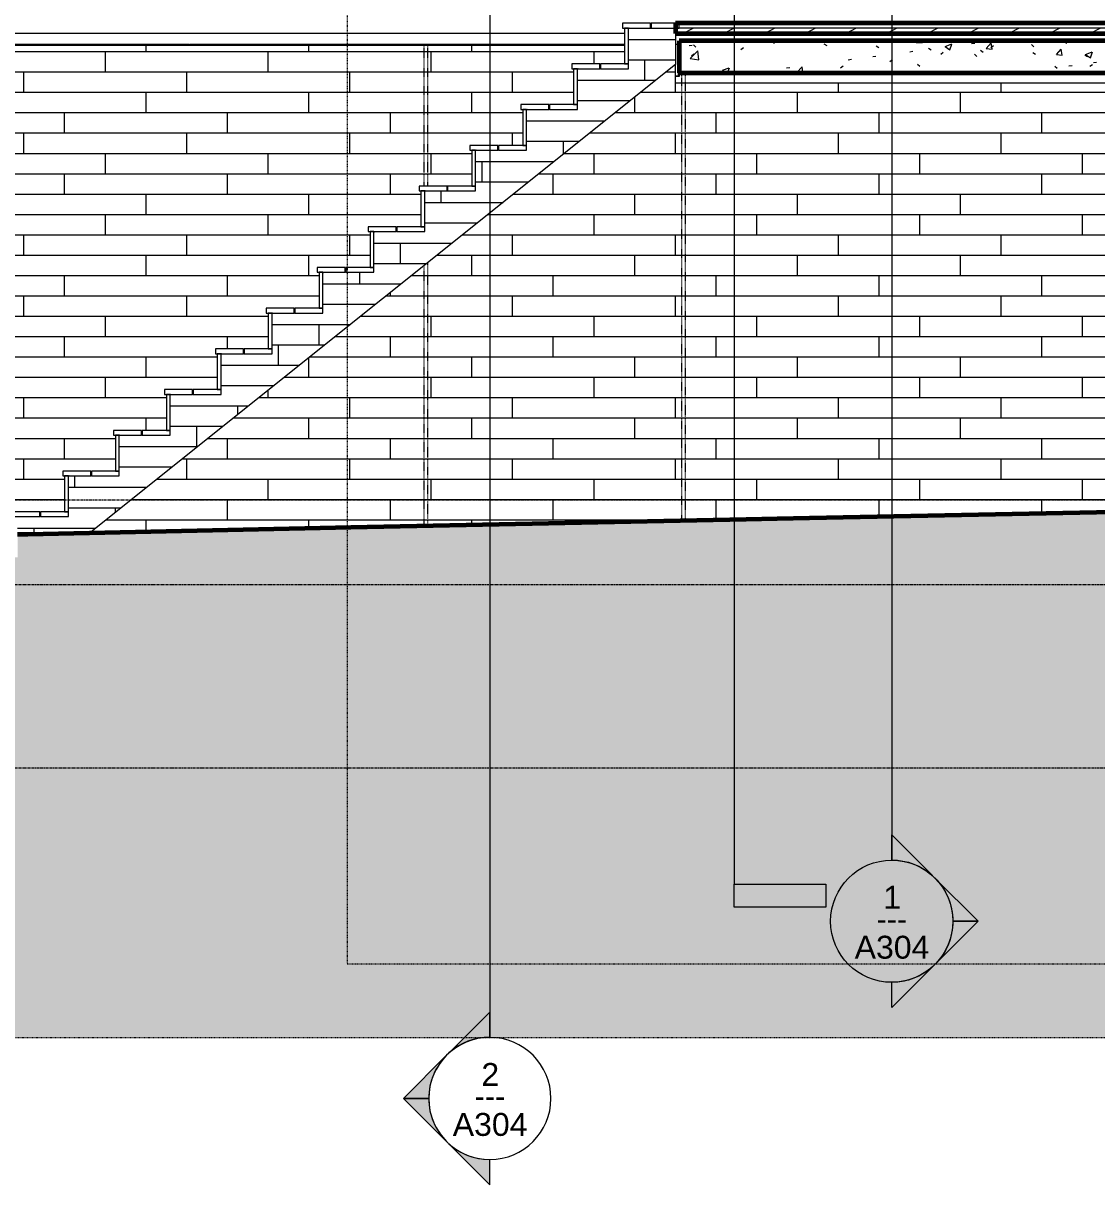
# Model space of a CAD drawing. Header units: inches. Extents: x -3210 to -1935, y -327 to 478.
# Drawn here: x -2940.5 to -2729.6, y -225.9 to 2.4 of the extents above; entities that cross this region are included whole.
import ezdxf

# ---------------------------------------------------------------- set-up
doc = ezdxf.new("R2010")
doc.units = ezdxf.units.IN
doc.header["$MEASUREMENT"] = 0
for name, pattern in [('Aligning Line 1_8_', [0.25, 0.125, -0.125]), ('Dash 1_16_', [0.125, 0.0625, -0.0625]), ('Grid Line 1_2_', [0.875, 0.5, -0.125, 0.125, -0.125])]:
    doc.linetypes.add(name, pattern=pattern)
for name, color, linetype, lineweight in [('A-CLNG', 13, 'Continuous', 18), ('A-DETL-1', 90, 'Dash 1_16_', 9), ('A-FLOR', 192, 'Continuous', 18), ('A-FLOR-1', 192, 'Continuous', 60), ('A-FLOR-LEVL-1', 51, 'Grid Line 1_2_', 9), ('A-FLOR-MCUT', 51, 'Continuous', 18), ('A-FLOR-PATT-1', 8, 'Continuous', 9), ('A-WALL', 113, 'Continuous', 18), ('A-WALL-PATT-1', 111, 'Continuous', 9), ('C-TOPO', 7, 'Continuous', 9), ('C-TOPO-1', 7, 'Continuous', 60), ('G-ANNO-SYMB', 111, 'Aligning Line 1_8_', 9), ('G-ANNO-SYMB-1', 111, 'Continuous', 9), ('S-FNDN', 32, 'Continuous', 18), ('S-STRS', 31, 'Continuous', 9)]:
    doc.layers.add(name, color=color, linetype=linetype, lineweight=lineweight)
doc.styles.add('Arial_1', font='arial.ttf', dxfattribs={"height": 4.5})
doc.styles.add('Century Gothic', font='ufonts.com_century-gothic.ttf', dxfattribs={"height": 4.5})

# ---------------------------------------------------------------- blocks, each defined once
blk = doc.blocks.new('Walls 3 - Walls 3-1648727-BUILDING SECTION - NORTH_SOUTH - LOOKING EAST')
at = {"layer": 'A-WALL'}
blk.add_line((-2811.59, -5.19), (-2811.71, -5.19), dxfattribs=at)
blk = doc.blocks.new('Section - 3_32_ x 3_8_-54337-BUILDING SECTION - NORTH_SOUTH - LOOKING EAST')
at = {"layer": 'G-ANNO-SYMB-1'}
blk.add_hatch(color=256, dxfattribs=at).paths.add_polyline_path([(-2782.8, -166.82), (-2800.8, -166.82), (-2800.8, -171.32), (-2782.8, -171.32)], flags=0)
for p, q in [((-2800.8, -171.32), (-2800.8, -166.82)), ((-2800.8, -166.82), (-2782.8, -166.82)), ((-2782.8, -166.82), (-2782.8, -171.32)), ((-2782.8, -171.32), (-2800.8, -171.32))]:
    blk.add_line(p, q, dxfattribs=at)
blk = doc.blocks.new('Section - Section Head - Filled-22785-BUILDING SECTION - NORTH_SOUTH - LOOKING EAST')
at = {"layer": 'G-ANNO-SYMB-1'}
h = blk.add_hatch(color=256, dxfattribs=at)
edge = h.paths.add_edge_path(flags=0)
edge.add_arc((-2800.8, 80.08), 12.02, 47.9216, 90)
edge.add_line((-2800.8, 92.1), (-2800.8, 97.06))
edge.add_line((-2800.8, 97.06), (-2792.75, 89))
h = blk.add_hatch(color=256, dxfattribs=at)
edge = h.paths.add_edge_path(flags=0)
edge.add_line((-2792.31, 88.57), (-2783.83, 80.08))
edge.add_line((-2783.83, 80.08), (-2788.8, 80.08))
edge.add_arc((-2800.8, 80.08), 12, 0, 45)
h = blk.add_hatch(color=256, dxfattribs=at)
edge = h.paths.add_edge_path(flags=0)
edge.add_arc((-2800.8, 80.08), 12, 315, 360)
edge.add_line((-2788.8, 80.08), (-2783.83, 80.08))
edge.add_line((-2783.83, 80.08), (-2792.31, 71.6))
h = blk.add_hatch(color=256, dxfattribs=at)
edge = h.paths.add_edge_path(flags=0)
edge.add_line((-2792.75, 71.17), (-2800.8, 63.11))
edge.add_line((-2800.8, 63.11), (-2800.8, 68.07))
edge.add_arc((-2800.8, 80.08), 12.02, 270, 312.0784)
for p, q in [((-2792.75, 89), (-2800.8, 97.06)), ((-2800.8, 97.06), (-2800.8, 92.1)), ((-2783.83, 80.08), (-2792.31, 88.57)), ((-2792.31, 71.6), (-2783.83, 80.08)), ((-2788.8, 80.08), (-2783.83, 80.08)), ((-2783.83, 80.08), (-2788.8, 80.08)), ((-2800.8, 63.11), (-2792.75, 71.17)), ((-2800.8, 68.07), (-2800.8, 63.11))]:
    blk.add_line(p, q, dxfattribs=at)
for centre, radius, start, end in [((-2800.8, 80.1), 12, 90, 270), ((-2800.8, 80.1), 12, 270, 90), ((-2800.8, 80.08), 12.02, 47.9216, 90), ((-2800.8, 80.08), 12, 0, 45), ((-2800.8, 80.08), 12, 315, 360), ((-2800.8, 80.08), 12.02, 270, 312.0784)]:
    blk.add_arc(centre, radius, start, end, dxfattribs=at)

msp = doc.modelspace()

# ---------------------------------------------------------------- hatches: boundary and pattern name
at = {"layer": 'A-FLOR-PATT-1'}
h = msp.add_hatch(dxfattribs=at)
h.set_pattern_fill('FP_6', color=256, style=0, pattern_type=2)
h.set_pattern_definition([(216.87, (-2419.322, 132.934), (23.9897714, 15.993643), [3.998, -35.986]), (206.565, (-2414.524, 130.535), (-7.99708, -7.99662), [8.941, -8.941]), (198.435, (-2414.524, 126.537), (-15.993845, -7.997098), [5.058, -20.23])])
h.paths.add_polyline_path([(-2812.33668, 0.375), (-2717.33668, 0.375), (-2717.33668, 1.375), (-2812.33668, 1.375), (-2812.33668, 0.82847)], flags=0)
h = msp.add_hatch(dxfattribs=at)
h.set_pattern_fill('FP_5', color=256, style=0, pattern_type=2)
h.set_pattern_definition([(0, (-2422.521, 124.937), (0, 2.399), []), (315, (-2422.521, 124.937), (2.398506, 0), [3.393, -3.393]), (45, (-2422.521, 124.937), (2.398506, 0), [3.393, -3.393])])
h.paths.add_polyline_path([(-2728.47931, -1.35391), (-2715.58668, -1.35391), (-2715.58668, -1.10386), (-2811.58668, -1.10386), (-2811.58668, -1.35391), (-2746.641, -1.35391)], flags=0)
h = msp.add_hatch(dxfattribs=at)
h.set_pattern_fill('FP_9', color=256, style=0, pattern_type=2)
h.set_pattern_definition([(50, (-2422.521, 124.937), (13.77135, -1.20496), [1.44, -15.84]), (355, (-2422.521, 124.937), (-2.6644, 14.4422), [1.152, -12.672]), (100.451, (-2421.373, 124.837), (11.10708, 13.23737), [1.224, -13.462]), (46.184, (-2422.521, 128.777), (20.4913, -3.17785), [2.16, -23.76]), (96.636, (-2420.813, 128.513), (17.9459, 18.7032), [1.836, -20.193]), (351.184, (-2422.52, 128.777), (17.9454, 18.7026), [1.728, -19.008]), (21, (-2420.601, 127.817), (11.46052, -7.73037), [1.44, -15.84]), (326, (-2420.601, 127.817), (4.67135, 13.92315), [1.152, -12.672]), (71.451, (-2419.646, 127.173), (16.13207, 6.19284), [1.224, -13.462]), (37.5, (-2422.521, 124.937), (0.233123, 6.39175), [0.634, -11.885, 0.634, -12.23, -12.72]), (37.5, (-2422.521, 124.937), (0.233123, 6.39175), [-25.382, 0.634, -12.086]), (7.5, (-2422.521, 124.937), (5.05073, 7.57304), [0.634, -6.701, 0.634, -11.597, -4.848]), (7.5, (-2422.521, 124.937), (5.05073, 7.57304), [-19.565, 0.634, -4.214]), (327.5, (-2426.802, 124.937), (10.24958, -0.43289), [0.634, -4.166, 0.634, -14.342, -19.872]), (327.5, (-2426.802, 124.937), (10.24958, -0.43289), [-19.776, 0.634, -19.238]), (317.5, (-2428.722, 124.937), (11.19739, 1.92214), [0.634, -5.606, 0.634, -9.312, -14.112]), (317.5, (-2428.722, 124.937), (11.19739, 1.92214), [-16.186, 0.634, -13.478])])
h.paths.add_polyline_path([(-2728.47931, -7.35521), (-2715.58668, -7.35521), (-2715.58668, -1.35391), (-2811.58668, -1.35391), (-2811.58668, -7.35521), (-2746.641, -7.35521)], flags=0)
at = {"layer": 'A-WALL-PATT-1'}
h = msp.add_hatch(dxfattribs=at)
h.set_pattern_fill('FP_3', color=256, style=0, pattern_type=2)
h.set_pattern_definition([(0, (-2620.337, -107.2), (0, 4), []), (90, (-2620.337, -107.2), (-8, 8), [4, -28]), (90, (-2604.337, -103.2), (-8, 8), [4, -28])])
h.paths.add_polyline_path([(-2942.33668, -122), (-2942.33668, -121.06858), (-2987.04503, -122)], flags=0)
h.paths.add_polyline_path([(-3064.33668, -115.60807), (-2962.33668, -113.48307), (-2962.33668, -110.56641), (-2962.71168, -110.56641), (-2962.71168, -109.625), (-2957.21168, -109.625), (-2957.21168, -110.08777), (-2957.08668, -110.08777), (-2957.08668, -109.625), (-2952.33668, -109.625), (-2952.33668, -102.56641), (-2952.71168, -102.56641), (-2952.71168, -101.625), (-2947.21168, -101.625), (-2947.21168, -102.08777), (-2947.08668, -102.08777), (-2947.08668, -101.625), (-2942.33668, -101.625), (-2942.33668, -94.56641), (-2942.71168, -94.56641), (-2942.71168, -93.625), (-2937.21168, -93.625), (-2937.21168, -94.08777), (-2937.08668, -94.08777), (-2937.08668, -93.625), (-2932.33668, -93.625), (-2932.33668, -86.56641), (-2932.71168, -86.56641), (-2932.71168, -85.625), (-2927.21168, -85.625), (-2927.21168, -86.08777), (-2927.08668, -86.08777), (-2927.08668, -85.625), (-2922.33668, -85.625), (-2922.33668, -78.56641), (-2922.71168, -78.56641), (-2922.71168, -77.625), (-2917.21168, -77.625), (-2917.21168, -78.08777), (-2917.08668, -78.08777), (-2917.08668, -77.625), (-2912.33668, -77.625), (-2912.33668, -70.56641), (-2912.71168, -70.56641), (-2912.71168, -69.625), (-2907.21168, -69.625), (-2907.21168, -70.08777), (-2907.08668, -70.08777), (-2907.08668, -69.625), (-2902.33668, -69.625), (-2902.33668, -62.56641), (-2902.71168, -62.56641), (-2902.71168, -61.625), (-2897.21168, -61.625), (-2897.21168, -62.08777), (-2897.08668, -62.08777), (-2897.08668, -61.625), (-2892.33668, -61.625), (-2892.33668, -54.56641), (-2892.71168, -54.56641), (-2892.71168, -53.625), (-2887.21168, -53.625), (-2887.21168, -54.08777), (-2887.08668, -54.08777), (-2887.08668, -53.625), (-2882.33668, -53.625), (-2882.33668, -46.56641), (-2882.71168, -46.56641), (-2882.71168, -45.625), (-2877.21168, -45.625), (-2877.21168, -46.08777), (-2877.08668, -46.08777), (-2877.08668, -45.625), (-2872.33668, -45.625), (-2872.33668, -38.56641), (-2872.71168, -38.56641), (-2872.71168, -37.625), (-2867.21168, -37.625), (-2867.21168, -38.08777), (-2867.08668, -38.08777), (-2867.08668, -37.625), (-2862.33668, -37.625), (-2862.33668, -30.56641), (-2862.71168, -30.56641), (-2862.71168, -29.625), (-2857.21168, -29.625), (-2857.21168, -30.08777), (-2857.08668, -30.08777), (-2857.08668, -29.625), (-2852.33668, -29.625), (-2852.33668, -22.56641), (-2852.71168, -22.56641), (-2852.71168, -21.625), (-2847.21168, -21.625), (-2847.21168, -22.08777), (-2847.08668, -22.08777), (-2847.08668, -21.625), (-2842.33668, -21.625), (-2842.33668, -14.56641), (-2842.71168, -14.56641), (-2842.71168, -13.625), (-2837.21168, -13.625), (-2837.21168, -14.08777), (-2837.08668, -14.08777), (-2837.08668, -13.625), (-2832.33668, -13.625), (-2832.33668, -6.56641), (-2832.71168, -6.56641), (-2832.71168, -5.625), (-2827.21168, -5.625), (-2827.21168, -6.08777), (-2827.08668, -6.08777), (-2827.08668, -5.625), (-2822.33668, -5.625), (-2822.33668, -2), (-3064.33668, -2), (-3064.33668, -113.06641)], flags=0)
h.paths.add_polyline_path([(-2946.6192, -113.15563), (-2942.33668, -113.06641), (-2942.33668, -109.72961), (-2946.50768, -113.06641)], flags=0)
h.paths.add_polyline_path([(-2981.71168, -113), (-3018.33668, -113), (-3018.33668, -30.125), (-2981.71168, -30.125), (-2981.71168, -102.76266)], flags=0)
h.paths.add_polyline_path([(-2961.58668, -110.72258), (-2961.39147, -110.56641), (-2961.58668, -110.56641)], flags=0)
h.paths.add_polyline_path([(-2957.21168, -110.56641), (-2957.08668, -110.56641), (-2957.08668, -110.10364), (-2957.21168, -110.10364)], flags=0)
h.paths.add_polyline_path([(-2951.58668, -102.72258), (-2951.39147, -102.56641), (-2951.58668, -102.56641)], flags=0)
h.paths.add_polyline_path([(-2947.08668, -102.56641), (-2947.08668, -102.10364), (-2947.21168, -102.10364), (-2947.21168, -102.56641)], flags=0)
h.paths.add_polyline_path([(-2927.44307, -97.81472), (-2782.96437, -94.81255), (-2642.33661, -92), (-2630.33668, -92), (-2630.33668, -91.375), (-2631.97918, -91.375), (-2631.97918, -90.627), (-2631.83668, -90.627), (-2631.83668, -9.375), (-2657.08668, -9.375), (-2657.08668, -91.75), (-2693.71168, -91.75), (-2693.71168, -11.75), (-2693.46168, -11.75), (-2693.46168, -9.375), (-2812.33668, -9.375), (-2812.33668, -5.72961), (-2926.10624, -96.74526)], flags=0)
h.paths.add_polyline_path([(-2941.58668, -94.72258), (-2941.39147, -94.56641), (-2941.58668, -94.56641)], flags=0)
h.paths.add_polyline_path([(-2937.21168, -94.56641), (-2937.08668, -94.56641), (-2937.08668, -94.10364), (-2937.21168, -94.10364)], flags=0)
h.paths.add_polyline_path([(-2620.33668, -91.375), (-2620.33668, -9.375), (-2622.96168, -9.375), (-2622.96168, -91.375)], flags=0)
h.paths.add_polyline_path([(-2931.58668, -86.72258), (-2931.39147, -86.56641), (-2931.58668, -86.56641)], flags=0)
h.paths.add_polyline_path([(-2927.21168, -86.56641), (-2927.08668, -86.56641), (-2927.08668, -86.10364), (-2927.21168, -86.10364)], flags=0)
h.paths.add_polyline_path([(-2921.58668, -78.72258), (-2921.39147, -78.56641), (-2921.58668, -78.56641)], flags=0)
h.paths.add_polyline_path([(-2917.08668, -78.56641), (-2917.08668, -78.10364), (-2917.21168, -78.10364), (-2917.21168, -78.56641)], flags=0)
h.paths.add_polyline_path([(-2911.58668, -70.72258), (-2911.39147, -70.56641), (-2911.58668, -70.56641)], flags=0)
h.paths.add_polyline_path([(-2907.08668, -70.56641), (-2907.08668, -70.10364), (-2907.21168, -70.10364), (-2907.21168, -70.56641)], flags=0)
h.paths.add_polyline_path([(-2901.58668, -62.72258), (-2901.39147, -62.56641), (-2901.58668, -62.56641)], flags=0)
h.paths.add_polyline_path([(-2897.08668, -62.56641), (-2897.08668, -62.10364), (-2897.21168, -62.10364), (-2897.21168, -62.56641)], flags=0)
h.paths.add_polyline_path([(-2891.58668, -54.72258), (-2891.39147, -54.56641), (-2891.58668, -54.56641)], flags=0)
h.paths.add_polyline_path([(-2887.21168, -54.56641), (-2887.08668, -54.56641), (-2887.08668, -54.10364), (-2887.21168, -54.10364)], flags=0)
h.paths.add_polyline_path([(-2881.58668, -46.72258), (-2881.39147, -46.56641), (-2881.58668, -46.56641)], flags=0)
h.paths.add_polyline_path([(-2877.08668, -46.56641), (-2877.08668, -46.10364), (-2877.21168, -46.10364), (-2877.21168, -46.56641)], flags=0)
h.paths.add_polyline_path([(-2871.58668, -38.72258), (-2871.39147, -38.56641), (-2871.58668, -38.56641)], flags=0)
h.paths.add_polyline_path([(-2867.21168, -38.56641), (-2867.08668, -38.56641), (-2867.08668, -38.10364), (-2867.21168, -38.10364)], flags=0)
h.paths.add_polyline_path([(-2861.58668, -30.72258), (-2861.39147, -30.56641), (-2861.58668, -30.56641)], flags=0)
h.paths.add_polyline_path([(-2857.08668, -30.56641), (-2857.08668, -30.10364), (-2857.21168, -30.10364), (-2857.21168, -30.56641)], flags=0)
h.paths.add_polyline_path([(-2851.58668, -22.72258), (-2851.39147, -22.56641), (-2851.58668, -22.56641)], flags=0)
h.paths.add_polyline_path([(-2847.21168, -22.56641), (-2847.08668, -22.56641), (-2847.08668, -22.10364), (-2847.21168, -22.10364)], flags=0)
h.paths.add_polyline_path([(-2841.58668, -14.72258), (-2841.39147, -14.56641), (-2841.58668, -14.56641)], flags=0)
h.paths.add_polyline_path([(-2837.08668, -14.56641), (-2837.08668, -14.10364), (-2837.21168, -14.10364), (-2837.21168, -14.56641)], flags=0)
h.paths.add_polyline_path([(-2831.58668, -6.72258), (-2831.39147, -6.56641), (-2831.58668, -6.56641)], flags=0)
h.paths.add_polyline_path([(-2827.08668, -6.56641), (-2827.08668, -6.10364), (-2827.21168, -6.10364), (-2827.21168, -6.56641)], flags=0)
at = {"layer": 'C-TOPO'}
msp.add_hatch(color=256, dxfattribs=at).paths.add_polyline_path([(-2789.89424, -196.93641), (-2630.33668, -196.93641), (-2630.33668, -139), (-2637.33668, -139), (-2637.33668, -127), (-2630.33668, -127), (-2630.33668, -92), (-2639.00106, -92), (-2692.15594, -93.05882), (-2698.67681, -93.1268), (-2798.43224, -95.12699), (-2941.58668, -98.10938), (-2941.58668, -102.56641), (-2942.33668, -102.56641), (-2942.33668, -196.93641), (-2792.33668, -196.93641)], flags=0)
at = {"layer": 'S-STRS'}
h = msp.add_hatch(dxfattribs=at)
h.set_pattern_fill('FP_10', color=256, style=0, pattern_type=2)
h.set_pattern_definition([(0, (-2962.337, -108.825), (0, 4), []), (90, (-2962.337, -108.825), (-8, 8), [4, -28]), (90, (-2946.337, -104.825), (-8, 8), [4, -28])])
h.paths.add_polyline_path([(-2961.58668, -113.46745), (-2946.6192, -113.15563), (-2942.33668, -109.72961), (-2942.33668, -102.56641), (-2951.39147, -102.56641), (-2951.58668, -102.72258), (-2951.58668, -110.56641), (-2961.39147, -110.56641), (-2961.58668, -110.72258), (-2961.58668, -113.06641)], flags=0)
h.paths.add_polyline_path([(-2941.58668, -98.10938), (-2927.44307, -97.81472), (-2812.33668, -5.72961), (-2812.33668, 1.43359), (-2821.39147, 1.43359), (-2821.58668, 1.27742), (-2821.58668, -6.56641), (-2831.39147, -6.56641), (-2831.58668, -6.72258), (-2831.58668, -14.56641), (-2841.39147, -14.56641), (-2841.58668, -14.72258), (-2841.58668, -22.56641), (-2851.39147, -22.56641), (-2851.58668, -22.72258), (-2851.58668, -30.56641), (-2861.39147, -30.56641), (-2861.58668, -30.72258), (-2861.58668, -38.56641), (-2871.39147, -38.56641), (-2871.58668, -38.72258), (-2871.58668, -46.56641), (-2881.39147, -46.56641), (-2881.58668, -46.72258), (-2881.58668, -54.56641), (-2891.39147, -54.56641), (-2891.58668, -54.72258), (-2891.58668, -62.56641), (-2901.39147, -62.56641), (-2901.58668, -62.72258), (-2901.58668, -70.56641), (-2911.39147, -70.56641), (-2911.58668, -70.72258), (-2911.58668, -78.56641), (-2921.39147, -78.56641), (-2921.58668, -78.72258), (-2921.58668, -86.56641), (-2931.39147, -86.56641), (-2931.58668, -86.72258), (-2931.58668, -94.56641), (-2941.39147, -94.56641), (-2941.58668, -94.72258), (-2941.58668, -98.06674)], flags=0)

# ---------------------------------------------------------------- linework, layer by layer
at = {"layer": 'A-CLNG'}
msp.add_line((-2812.33668, -8.02174), (-2811.58668, -8.02174), dxfattribs=at)
at = {"layer": 'A-DETL-1'}
for p, q in [((-2861.71168, -29.625), (-2861.71168, -2)), ((-2860.96168, -29.625), (-2860.96168, -2)), ((-2811.08668, -95.39062), (-2811.08668, -7.91047)), ((-2810.33668, -95.375), (-2810.33668, -7.91047)), ((-2861.71168, -96.44531), (-2861.71168, -45.22961)), ((-2860.96168, -96.42969), (-2860.96168, -44.62961))]:
    msp.add_line(p, q, dxfattribs=at)
at = {"layer": 'A-FLOR'}
for p, q in [((-2822.33668, 0.375), (-3074.33668, 0.375)), ((-3003.83668, -1.76036), (-2907.83668, -1.76036)), ((-2907.83668, -2), (-2907.83668, -1.76036)), ((-2907.71168, -1.76036), (-2822.33668, -1.76036)), ((-2907.71168, -1.76036), (-2907.71168, -2)), ((-2812.33668, -1.76036), (-2811.71168, -1.76036)), ((-2811.71168, -8.01172), (-2811.71168, -1.76036)), ((-2811.71168, -8.01172), (-2812.33668, -8.01172)), ((-2811.58668, -7.35521), (-2811.58668, -8.12401))]:
    msp.add_line(p, q, dxfattribs=at)
at = {"layer": 'A-FLOR-1'}
for p, q in [((-2717.33668, 2.375), (-2812.33668, 2.375)), ((-2812.33668, 2.375), (-2812.33668, 0.375)), ((-2812.33668, 0.375), (-2717.33668, 0.375)), ((-2715.58668, -1.10386), (-2811.58668, -1.10386)), ((-2811.58668, -1.10386), (-2811.58668, -7.35521)), ((-2811.58668, -7.35521), (-2715.58668, -7.35521))]:
    msp.add_line(p, q, dxfattribs=at)
at = {"layer": 'A-FLOR-LEVL-1'}
for p, q in [((-1935.47917, -91.375), (-3194.57025, -91.375)), ((-1935.47917, -108), (-3194.57025, -108)), ((-1935.47917, -144), (-3194.57025, -144))]:
    msp.add_line(p, q, dxfattribs=at)
at = {"layer": 'A-FLOR-MCUT'}
for p, q in [((-2717.33668, 1.375), (-2812.33668, 1.375)), ((-2715.58668, -1.35391), (-2811.58668, -1.35391))]:
    msp.add_line(p, q, dxfattribs=at)
at = {"layer": 'C-TOPO'}
for p, q in [((-2732.90936, -93.81145), (-2698.67688, -93.12681)), ((-2876.10919, -96.74526), (-2798.43219, -95.12699)), ((-2798.43219, -95.12699), (-2792.33661, -95)), ((-2785.98706, -94.87301), (-2792.33661, -95)), ((-2732.90936, -93.81145), (-2785.98706, -94.87301)), ((-2939.54022, -98.06675), (-2941.58668, -98.10937)), ((-2876.10919, -96.74526), (-2939.54022, -98.06675))]:
    msp.add_line(p, q, dxfattribs=at)
at = {"layer": 'C-TOPO-1'}
for p, q in [((-2698.67681, -93.1268), (-2732.90943, -93.81145)), ((-2798.43224, -95.12699), (-2876.10894, -96.74526)), ((-2792.33668, -95), (-2798.43224, -95.12699)), ((-2785.98715, -94.87301), (-2792.33668, -95)), ((-2732.90943, -93.81145), (-2785.98715, -94.87301)), ((-2939.54034, -98.06674), (-2941.58668, -98.10938)), ((-2876.10894, -96.74526), (-2939.54034, -98.06674))]:
    msp.add_line(p, q, dxfattribs=at)
at = {"layer": 'G-ANNO-SYMB'}
for p, q in [((-2876.84459, 405.76985), (-2876.84459, -182.48287)), ((-2876.84459, -182.48287), (-1983.85012, -182.48287)), ((-3146.19812, -196.89908), (-2664.96488, -196.89908))]:
    msp.add_line(p, q, dxfattribs=at)
at = {"layer": 'G-ANNO-SYMB-1'}
for p, q in [((-2769.84056, 440.59406), (-2769.84056, -162.07487)), ((-2848.79874, 405.76985), (-2848.79874, -196.89908)), ((-2800.79874, 68.08485), (-2800.79874, -166.82054))]:
    msp.add_line(p, q, dxfattribs=at)
at = {"layer": 'S-FNDN'}
for p, q in [((-2822.33668, -2), (-3074.33668, -2)), ((-2811.71168, -2), (-2811.58668, -2)), ((-2812.33668, -9.375), (-2812.33668, -5.72961)), ((-2693.46168, -9.375), (-2812.33668, -9.375))]:
    msp.add_line(p, q, dxfattribs=at)
at = {"layer": 'S-STRS'}
for p, q in [((-2817.21168, 2.375), (-2822.71168, 2.375)), ((-2822.71168, 2.375), (-2822.71168, 1.43359)), ((-2817.21168, 1.91223), (-2817.21168, 2.375)), ((-2811.58668, 2.375), (-2817.08668, 2.375)), ((-2817.08668, 2.375), (-2817.08668, 1.91223)), ((-2811.58668, 1.43359), (-2811.58668, 2.375)), ((-2822.71168, 1.43359), (-2817.21168, 1.43359)), ((-2822.33668, 1.43359), (-2822.33668, -5.625)), ((-2821.58668, 1.43359), (-2822.33668, 1.43359)), ((-2821.39147, 1.43359), (-2821.58668, 1.27742)), ((-2821.58668, -5.625), (-2821.58668, 1.43359)), ((-2817.08668, 1.91223), (-2817.21168, 1.91223)), ((-2817.21168, 1.43359), (-2817.21168, 1.89636)), ((-2817.21168, 1.89636), (-2817.08668, 1.89636)), ((-2817.21168, 1.43359), (-2817.08668, 1.43359)), ((-2817.08668, 1.89636), (-2817.08668, 1.43359)), ((-2817.08668, 1.43359), (-2811.58668, 1.43359)), ((-2812.33668, 0.375), (-2812.33668, -5.72961)), ((-2812.33668, -5.72961), (-2927.44307, -97.81472)), ((-2827.21168, -5.625), (-2832.71168, -5.625)), ((-2832.71168, -5.625), (-2832.71168, -6.56641)), ((-2832.71168, -6.56641), (-2827.21168, -6.56641)), ((-2832.33668, -6.56641), (-2832.33668, -13.625)), ((-2831.58668, -6.56641), (-2832.33668, -6.56641)), ((-2831.39147, -6.56641), (-2831.58668, -6.72258)), ((-2831.58668, -13.625), (-2831.58668, -6.56641)), ((-2827.21168, -6.08777), (-2827.21168, -5.625)), ((-2827.08668, -6.08777), (-2827.21168, -6.08777)), ((-2827.21168, -6.56641), (-2827.21168, -6.10364)), ((-2827.21168, -6.10364), (-2827.08668, -6.10364)), ((-2827.08668, -6.56641), (-2827.21168, -6.56641)), ((-2821.58668, -5.625), (-2827.08668, -5.625)), ((-2827.08668, -5.625), (-2827.08668, -6.08777)), ((-2827.08668, -6.10364), (-2827.08668, -6.56641)), ((-2827.08668, -6.56641), (-2821.58668, -6.56641)), ((-2822.33668, -5.625), (-2821.58668, -5.625)), ((-2821.58668, -6.56641), (-2821.58668, -5.625)), ((-2837.21168, -13.625), (-2842.71168, -13.625)), ((-2842.71168, -13.625), (-2842.71168, -14.56641)), ((-2837.21168, -14.08777), (-2837.21168, -13.625)), ((-2831.58668, -13.625), (-2837.08668, -13.625)), ((-2837.08668, -13.625), (-2837.08668, -14.08777)), ((-2832.33668, -13.625), (-2831.58668, -13.625)), ((-2831.58668, -14.56641), (-2831.58668, -13.625)), ((-2842.71168, -14.56641), (-2837.21168, -14.56641)), ((-2842.33668, -14.56641), (-2842.33668, -21.625)), ((-2841.58668, -14.56641), (-2842.33668, -14.56641)), ((-2841.39147, -14.56641), (-2841.58668, -14.72258)), ((-2841.58668, -21.625), (-2841.58668, -14.56641)), ((-2837.08668, -14.08777), (-2837.21168, -14.08777)), ((-2837.21168, -14.56641), (-2837.21168, -14.10364)), ((-2837.21168, -14.10364), (-2837.08668, -14.10364)), ((-2837.08668, -14.56641), (-2837.21168, -14.56641)), ((-2837.08668, -14.10364), (-2837.08668, -14.56641)), ((-2837.08668, -14.56641), (-2831.58668, -14.56641)), ((-2847.21168, -21.625), (-2852.71168, -21.625)), ((-2852.71168, -21.625), (-2852.71168, -22.56641)), ((-2852.71168, -22.56641), (-2847.21168, -22.56641)), ((-2852.33668, -22.56641), (-2852.33668, -29.625)), ((-2851.58668, -22.56641), (-2852.33668, -22.56641)), ((-2851.39147, -22.56641), (-2851.58668, -22.72258)), ((-2851.58668, -29.625), (-2851.58668, -22.56641)), ((-2847.21168, -22.08777), (-2847.21168, -21.625)), ((-2847.08668, -22.08777), (-2847.21168, -22.08777)), ((-2847.21168, -22.56641), (-2847.21168, -22.10364)), ((-2847.21168, -22.10364), (-2847.08668, -22.10364)), ((-2847.08668, -22.56641), (-2847.21168, -22.56641)), ((-2841.58668, -21.625), (-2847.08668, -21.625)), ((-2847.08668, -21.625), (-2847.08668, -22.08777)), ((-2847.08668, -22.10364), (-2847.08668, -22.56641)), ((-2847.08668, -22.56641), (-2841.58668, -22.56641)), ((-2842.33668, -21.625), (-2841.58668, -21.625)), ((-2841.58668, -22.56641), (-2841.58668, -21.625)), ((-2857.21168, -29.625), (-2862.71168, -29.625)), ((-2862.71168, -29.625), (-2862.71168, -30.56641)), ((-2857.21168, -30.08777), (-2857.21168, -29.625)), ((-2851.58668, -29.625), (-2857.08668, -29.625)), ((-2857.08668, -29.625), (-2857.08668, -30.08777)), ((-2852.33668, -29.625), (-2851.58668, -29.625)), ((-2851.58668, -30.56641), (-2851.58668, -29.625)), ((-2862.71168, -30.56641), (-2857.21168, -30.56641)), ((-2862.33668, -30.56641), (-2862.33668, -37.625)), ((-2861.58668, -30.56641), (-2862.33668, -30.56641)), ((-2861.39147, -30.56641), (-2861.58668, -30.72258)), ((-2861.58668, -37.625), (-2861.58668, -30.56641)), ((-2857.08668, -30.08777), (-2857.21168, -30.08777)), ((-2857.21168, -30.56641), (-2857.21168, -30.10364)), ((-2857.21168, -30.10364), (-2857.08668, -30.10364)), ((-2857.08668, -30.56641), (-2857.21168, -30.56641)), ((-2857.08668, -30.10364), (-2857.08668, -30.56641)), ((-2857.08668, -30.56641), (-2851.58668, -30.56641)), ((-2867.21168, -37.625), (-2872.71168, -37.625)), ((-2872.71168, -37.625), (-2872.71168, -38.56641)), ((-2872.71168, -38.56641), (-2867.21168, -38.56641)), ((-2872.33668, -38.56641), (-2872.33668, -45.625)), ((-2871.58668, -38.56641), (-2872.33668, -38.56641)), ((-2871.39147, -38.56641), (-2871.58668, -38.72258)), ((-2871.58668, -45.625), (-2871.58668, -38.56641)), ((-2867.21168, -38.08777), (-2867.21168, -37.625)), ((-2867.08668, -38.08777), (-2867.21168, -38.08777)), ((-2867.21168, -38.56641), (-2867.21168, -38.10364)), ((-2867.21168, -38.10364), (-2867.08668, -38.10364)), ((-2867.08668, -38.56641), (-2867.21168, -38.56641)), ((-2861.58668, -37.625), (-2867.08668, -37.625)), ((-2867.08668, -37.625), (-2867.08668, -38.08777)), ((-2867.08668, -38.10364), (-2867.08668, -38.56641)), ((-2867.08668, -38.56641), (-2861.58668, -38.56641)), ((-2862.33668, -37.625), (-2861.58668, -37.625)), ((-2861.58668, -38.56641), (-2861.58668, -37.625)), ((-2877.21168, -45.625), (-2882.71168, -45.625)), ((-2882.71168, -45.625), (-2882.71168, -46.56641)), ((-2877.21168, -46.08777), (-2877.21168, -45.625)), ((-2871.58668, -45.625), (-2877.08668, -45.625)), ((-2877.08668, -45.625), (-2877.08668, -46.08777)), ((-2872.33668, -45.625), (-2871.58668, -45.625)), ((-2871.58668, -46.56641), (-2871.58668, -45.625)), ((-2882.71168, -46.56641), (-2877.21168, -46.56641)), ((-2882.33668, -46.56641), (-2882.33668, -53.625)), ((-2881.58668, -46.56641), (-2882.33668, -46.56641)), ((-2881.39147, -46.56641), (-2881.58668, -46.72258)), ((-2881.58668, -53.625), (-2881.58668, -46.56641)), ((-2877.08668, -46.08777), (-2877.21168, -46.08777)), ((-2877.21168, -46.56641), (-2877.21168, -46.10364)), ((-2877.21168, -46.10364), (-2877.08668, -46.10364)), ((-2877.08668, -46.56641), (-2877.21168, -46.56641)), ((-2877.08668, -46.10364), (-2877.08668, -46.56641)), ((-2877.08668, -46.56641), (-2871.58668, -46.56641)), ((-2887.21168, -53.625), (-2892.71168, -53.625)), ((-2892.71168, -53.625), (-2892.71168, -54.56641)), ((-2892.71168, -54.56641), (-2887.21168, -54.56641)), ((-2892.33668, -54.56641), (-2892.33668, -61.625)), ((-2891.58668, -54.56641), (-2892.33668, -54.56641)), ((-2891.39147, -54.56641), (-2891.58668, -54.72258)), ((-2891.58668, -61.625), (-2891.58668, -54.56641)), ((-2887.21168, -54.08777), (-2887.21168, -53.625)), ((-2887.08668, -54.08777), (-2887.21168, -54.08777)), ((-2887.21168, -54.56641), (-2887.21168, -54.10364)), ((-2887.21168, -54.10364), (-2887.08668, -54.10364)), ((-2887.08668, -54.56641), (-2887.21168, -54.56641)), ((-2881.58668, -53.625), (-2887.08668, -53.625)), ((-2887.08668, -53.625), (-2887.08668, -54.08777)), ((-2887.08668, -54.10364), (-2887.08668, -54.56641)), ((-2887.08668, -54.56641), (-2881.58668, -54.56641)), ((-2882.33668, -53.625), (-2881.58668, -53.625)), ((-2881.58668, -54.56641), (-2881.58668, -53.625)), ((-2897.21168, -61.625), (-2902.71168, -61.625)), ((-2902.71168, -61.625), (-2902.71168, -62.56641)), ((-2897.21168, -62.08777), (-2897.21168, -61.625)), ((-2891.58668, -61.625), (-2897.08668, -61.625)), ((-2897.08668, -61.625), (-2897.08668, -62.08777)), ((-2892.33668, -61.625), (-2891.58668, -61.625)), ((-2891.58668, -62.56641), (-2891.58668, -61.625)), ((-2902.71168, -62.56641), (-2897.21168, -62.56641)), ((-2902.33668, -62.56641), (-2902.33668, -69.625)), ((-2901.58668, -62.56641), (-2902.33668, -62.56641)), ((-2901.39147, -62.56641), (-2901.58668, -62.72258)), ((-2901.58668, -69.625), (-2901.58668, -62.56641)), ((-2897.08668, -62.08777), (-2897.21168, -62.08777)), ((-2897.21168, -62.56641), (-2897.21168, -62.10364)), ((-2897.21168, -62.10364), (-2897.08668, -62.10364)), ((-2897.08668, -62.56641), (-2897.21168, -62.56641)), ((-2897.08668, -62.10364), (-2897.08668, -62.56641)), ((-2897.08668, -62.56641), (-2891.58668, -62.56641)), ((-2907.21168, -69.625), (-2912.71168, -69.625)), ((-2912.71168, -69.625), (-2912.71168, -70.56641)), ((-2912.71168, -70.56641), (-2907.21168, -70.56641)), ((-2912.33668, -70.56641), (-2912.33668, -77.625)), ((-2911.58668, -70.56641), (-2912.33668, -70.56641)), ((-2911.39147, -70.56641), (-2911.58668, -70.72258)), ((-2911.58668, -77.625), (-2911.58668, -70.56641)), ((-2907.21168, -70.08777), (-2907.21168, -69.625)), ((-2907.08668, -70.08777), (-2907.21168, -70.08777)), ((-2907.21168, -70.56641), (-2907.21168, -70.10364)), ((-2907.21168, -70.10364), (-2907.08668, -70.10364)), ((-2907.08668, -70.56641), (-2907.21168, -70.56641)), ((-2901.58668, -69.625), (-2907.08668, -69.625)), ((-2907.08668, -69.625), (-2907.08668, -70.08777)), ((-2907.08668, -70.10364), (-2907.08668, -70.56641)), ((-2907.08668, -70.56641), (-2901.58668, -70.56641)), ((-2902.33668, -69.625), (-2901.58668, -69.625)), ((-2901.58668, -70.56641), (-2901.58668, -69.625)), ((-2917.21168, -77.625), (-2922.71168, -77.625)), ((-2922.71168, -77.625), (-2922.71168, -78.56641)), ((-2922.71168, -78.56641), (-2917.21168, -78.56641)), ((-2922.33668, -78.56641), (-2922.33668, -85.625)), ((-2921.58668, -78.56641), (-2922.33668, -78.56641)), ((-2921.39147, -78.56641), (-2921.58668, -78.72258)), ((-2921.58668, -85.625), (-2921.58668, -78.56641)), ((-2917.21168, -78.08777), (-2917.21168, -77.625)), ((-2917.08668, -78.08777), (-2917.21168, -78.08777)), ((-2917.21168, -78.56641), (-2917.21168, -78.10364)), ((-2917.21168, -78.10364), (-2917.08668, -78.10364)), ((-2917.08668, -78.56641), (-2917.21168, -78.56641)), ((-2911.58668, -77.625), (-2917.08668, -77.625)), ((-2917.08668, -77.625), (-2917.08668, -78.08777)), ((-2917.08668, -78.10364), (-2917.08668, -78.56641)), ((-2917.08668, -78.56641), (-2911.58668, -78.56641)), ((-2912.33668, -77.625), (-2911.58668, -77.625)), ((-2911.58668, -78.56641), (-2911.58668, -77.625)), ((-2927.21168, -85.625), (-2932.71168, -85.625)), ((-2932.71168, -85.625), (-2932.71168, -86.56641)), ((-2932.71168, -86.56641), (-2927.21168, -86.56641)), ((-2932.33668, -86.56641), (-2932.33668, -93.625)), ((-2931.58668, -86.56641), (-2932.33668, -86.56641)), ((-2931.39147, -86.56641), (-2931.58668, -86.72258)), ((-2931.58668, -93.625), (-2931.58668, -86.56641)), ((-2927.21168, -86.08777), (-2927.21168, -85.625)), ((-2927.08668, -86.08777), (-2927.21168, -86.08777)), ((-2927.21168, -86.56641), (-2927.21168, -86.10364)), ((-2927.21168, -86.10364), (-2927.08668, -86.10364)), ((-2927.08668, -86.56641), (-2927.21168, -86.56641)), ((-2921.58668, -85.625), (-2927.08668, -85.625)), ((-2927.08668, -85.625), (-2927.08668, -86.08777)), ((-2927.08668, -86.10364), (-2927.08668, -86.56641)), ((-2927.08668, -86.56641), (-2921.58668, -86.56641)), ((-2922.33668, -85.625), (-2921.58668, -85.625)), ((-2921.58668, -86.56641), (-2921.58668, -85.625)), ((-2937.21168, -93.625), (-2942.71168, -93.625)), ((-2942.71168, -94.56641), (-2937.21168, -94.56641)), ((-2937.21168, -94.08777), (-2937.21168, -93.625)), ((-2937.08668, -94.08777), (-2937.21168, -94.08777)), ((-2937.21168, -94.56641), (-2937.21168, -94.10364)), ((-2937.21168, -94.10364), (-2937.08668, -94.10364)), ((-2937.08668, -94.56641), (-2937.21168, -94.56641)), ((-2931.58668, -93.625), (-2937.08668, -93.625)), ((-2937.08668, -93.625), (-2937.08668, -94.08777)), ((-2937.08668, -94.10364), (-2937.08668, -94.56641)), ((-2937.08668, -94.56641), (-2931.58668, -94.56641)), ((-2932.33668, -93.625), (-2931.58668, -93.625)), ((-2931.58668, -94.56641), (-2931.58668, -93.625))]:
    msp.add_line(p, q, dxfattribs=at)

# ---------------------------------------------------------------- block references
at = {"layer": 'A-WALL'}
msp.add_blockref('Walls 3 - Walls 3-1648727-BUILDING SECTION - NORTH_SOUTH - LOOKING EAST', (0, 0), dxfattribs=at)
at = {"layer": 'G-ANNO-SYMB-1', "extrusion": (0, 0, -1), "rotation": 180}
msp.add_blockref('Section - Section Head - Filled-22785-BUILDING SECTION - NORTH_SOUTH - LOOKING EAST', (-30.95818, -93.99002), dxfattribs=at)
at = {"layer": 'G-ANNO-SYMB-1'}
msp.add_blockref('Section - 3_32_ x 3_8_-54337-BUILDING SECTION - NORTH_SOUTH - LOOKING EAST', (0, 0), dxfattribs=at)
at = {"layer": 'G-ANNO-SYMB-1', "rotation": 180}
msp.add_blockref('Section - Section Head - Filled-22785-BUILDING SECTION - NORTH_SOUTH - LOOKING EAST', (-5649.59748, -128.81423), dxfattribs=at)

# ---------------------------------------------------------------- texts
at = {"layer": 'G-ANNO-SYMB-1', "char_height": 4.5, "attachment_point": 1}
for s, insert, width, style in [('1', (-2771.50105, -167.12055), 4.242, 'Arial_1'), ('---', (-2772.8267, -171.3739), 7.7265, 'Century Gothic'), ('A304', (-2777.1231, -176.93868), 17.877, 'Arial_1'), ('2', (-2850.45923, -201.94477), 4.242, 'Arial_1'), ('---', (-2851.78488, -206.19811), 7.7265, 'Century Gothic'), ('A304', (-2856.08127, -211.76289), 17.877, 'Arial_1')]:
    msp.add_mtext(s, dxfattribs=dict(at, insert=insert, width=width, style=style))

doc.saveas('drawing.dxf')
